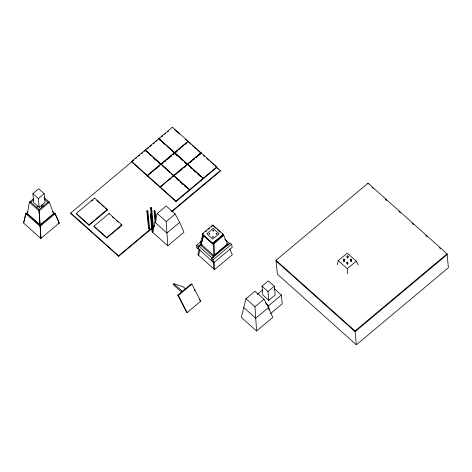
<?xml version="1.0" encoding="UTF-8"?>
<svg xmlns="http://www.w3.org/2000/svg" width="472" height="472" viewBox="0 0 472 472"><rect width="100%" height="100%" fill="white"/><g stroke="black" fill="none" stroke-linecap="round" stroke-linejoin="round"><path stroke-width="0.71" d="M28.084 211.828L25.848 213.704L23.6 223.02L40.799 238.401L40.846 237.139M52.421 211.308L55.153 213.751L59.177 223.091L40.893 238.401L40.952 237.139M201.149 241.369L196.659 245.133L196.476 247.298L197.975 248.762L198.151 246.596L200.96 244.242M27.388 213.698L29.352 202.175L33.701 198.535M23.606 222.931L25.848 213.704L27.394 213.769L40.102 225.138L40.799 238.401M152.533 232.165L157.211 213.539L166.215 205.993L175.189 214.022L179.649 222.389L183.98 232.224L167.778 245.8L152.037 231.717L150.338 214.105L150.869 213.663L151.37 214.111L153.064 231.717L152.533 232.165L150.839 214.553L150.338 214.105M198.682 246.006L212.129 258.036L213.722 256.851L200.275 244.82L198.682 246.006L198.051 248.555L212.347 261.346M199.231 249.027L197.839 254.644L198.582 255.376L199.98 249.759M243.764 307.537L241.328 317.367L256.573 331.002L272.775 317.426L268.444 307.591L263.984 299.218L255.01 291.195L246 298.741L243.764 307.537L255.73 318.24L256.573 331.002M337.244 264.733L338.276 260.674L347.28 253.128L356.254 261.152L358.313 265.016M185.767 289.135L183.118 286.764L173.808 283.749L173.147 284.598L181.478 292.056L181.927 291.012M181.478 292.056L182.145 291.206L173.808 283.749M222.229 235.534L223.008 234.808M226.501 244.927L227.286 244.201M228.017 244.98L229.581 243.522L224.743 239.192M32.869 193.656L38.692 188.77L44.179 193.679L45.023 202.482L39.2 207.367L33.713 202.458L32.869 193.656L38.35 198.559L39.2 207.367M33.624 199.945L30.892 202.234L29.352 202.181L39.07 210.872L40.102 225.026L27.394 213.657M38.35 198.559L44.179 193.679M36.521 207.391L38.149 206.028M29.352 202.175L30.892 202.234L39.117 209.592L39.07 210.872L39.117 209.592L47.861 202.264L49.395 202.217L39.064 210.872L40.061 225.026L53.572 213.71L49.395 202.217L43.996 197.39M58.168 223.032L59.189 222.996L55.153 213.751L53.613 213.822L40.102 225.138L40.893 238.401M147.37 175.973L131.67 161.925L131.617 161.377L145.128 150.055L160.828 164.103L147.317 175.425L147.37 175.973L148.497 175.029M145.258 149.948L158.769 138.626L174.475 152.674L160.958 163.99L145.258 149.948L145.311 150.497L147.476 152.432M160.037 140.036L158.905 138.514L172.416 127.198L188.116 141.24L188.169 141.795M154.244 226.501L118.631 256.331L70.782 213.521L70.729 212.972L134.036 159.943M135.73 158.521L136.862 157.577M138.556 156.155L139.688 155.211M141.382 153.789L142.514 152.839M144.208 151.423L145.341 150.474M147.004 149.081L148.692 147.665M149.819 146.721L151.559 145.264M153.193 143.895L154.385 142.898M156.008 141.535L157.211 140.532M158.905 139.11L160.037 138.16M161.731 136.744L162.864 135.794M164.557 134.373L165.713 133.405M167.383 132.007L168.528 131.051M76.322 213.391L94.606 198.075L107.315 209.444L107.368 209.999L89.084 225.309L76.375 213.94L76.322 213.391L89.031 224.76L89.084 225.309M91.887 200.948L92.996 200.016M188.116 141.24L174.605 152.562L158.905 138.514M161.89 186.039L160.203 187.455L147.494 176.085L147.441 175.531L160.952 164.215L173.661 175.584L173.714 176.133M201.007 153.276L200.954 152.727L188.239 141.352L174.728 152.674L187.437 164.044L187.484 164.816M89.031 224.76L107.315 209.444M149.618 174.085L151.311 172.669M152.438 171.725L154.126 170.315M155.253 169.371L156.94 167.955M158.067 167.011L159.754 165.595M161.577 164.073L162.704 163.129M164.392 161.713L166.079 160.297M167.206 159.353L168.893 157.937M170.02 156.993L171.708 155.583M172.835 154.639L174.528 153.223M175.785 152.167L177.472 150.751M179.159 149.341L180.286 148.397M181.98 146.981L183.101 146.037M184.794 144.621L186.481 143.205M161.701 164.179L162.828 163.241M164.516 161.825L165.642 160.881M167.33 159.465L169.017 158.049M170.144 157.105L171.837 155.695M172.958 154.751L174.652 153.335M175.908 152.279L177.035 151.335M94.016 226.141L109.12 213.492L121.829 224.861L121.882 225.41L106.778 238.065L94.07 226.69L94.016 226.141L106.725 237.51L106.778 238.065M160.203 187.455L160.15 186.906L173.661 175.584M173.796 175.472L187.307 164.156L174.599 152.786L161.082 164.103L173.796 175.472L173.838 176.245M187.437 164.044L200.954 152.727M160.273 187.018L173.785 175.696L189.484 189.744L189.537 190.293L176.026 201.615L160.327 187.567L160.273 187.018L175.973 201.06L176.026 201.615M173.92 175.584L187.431 164.268L203.131 178.31L203.184 178.864L189.673 190.181L189.62 189.632L173.92 175.584L173.973 176.139M187.561 164.156L201.078 152.834L216.778 166.882L216.831 167.43L203.32 178.752L203.267 178.204L187.561 164.156L187.614 164.704L188.741 163.76M169.772 179.437L170.899 178.493M175.537 174.61L177.224 173.195M178.351 172.25L180.038 170.834M181.165 169.89L182.853 168.48M183.98 167.536L185.673 166.12M187.49 164.592L188.617 163.648M190.304 162.238L191.431 161.294M193.125 159.878L194.246 158.934M195.939 157.518L197.626 156.102M198.753 155.164L200.441 153.748M190.434 162.35L191.555 161.406M193.249 159.99L194.375 159.046M196.063 157.63L197.75 156.214M198.877 155.27L200.565 153.86M106.725 237.51L121.829 224.861M146.851 210.984L147.382 210.542L147.878 210.99L149.577 228.595L149.046 229.044L148.55 228.595L146.851 210.984L147.352 211.432L149.046 229.044M151.128 213.751L150.562 207.881L151.093 207.432L151.589 207.881L153.288 225.492L152.757 225.935L152.255 225.486M147.352 211.432L147.878 210.99M152.757 225.935L151.058 208.323L151.589 207.881M155.111 222.005L154.049 211.002L154.58 210.559L155.076 211.002L155.996 220.542M150.839 214.553L151.37 214.111M155.536 221.716L154.55 211.444L155.076 211.002M175.973 201.06L189.484 189.744M189.62 189.632L203.131 178.31M203.267 178.204L216.778 166.882M148.55 228.595L149.075 228.153M118.631 256.331L118.578 255.783L154.751 225.48M171.708 211.273L220.318 170.551L215.202 165.979M171.761 211.822L220.371 171.106L220.318 170.551M167.778 245.8L166.179 221.569L175.189 214.022M179.649 222.389L166.935 233.038L154.969 222.336M202.246 233.864L212.843 224.985L223.309 234.348L223.362 234.903L212.766 243.776L202.299 234.413L202.246 233.864L212.713 243.227L212.766 243.776M202.299 234.413L203.414 233.481M205.644 231.61L206.76 230.678M208.429 229.274L209.55 228.342M211.22 226.938L212.896 225.539L212.843 224.985M202.122 244.632L201.025 245.552L200.275 244.82M212.713 243.227L223.309 234.348M223.757 235.469L213.958 243.682L213.22 243.08L223.02 234.873L223.757 235.469L227.598 244.219L214.707 255.022L213.969 243.753L212.89 242.785M214.082 255.334L212.984 256.255L213.722 256.851M215.179 254.414L227.262 244.29L228 244.885M211.609 258.615L230.135 243.098L231.605 244.29L232.277 247.222L213.757 262.739L212.282 261.541L211.609 258.615L213.084 259.806L213.757 262.739M213.084 259.806L231.605 244.29M177.761 295.171L191.272 283.849L191.897 284.156L200.706 301.189L187.195 312.505L186.576 312.198L177.761 295.171L178.381 295.472L187.195 312.505M178.381 295.472L191.897 284.156M213.362 261.925L213.828 269.01L214.565 269.606L232.33 254.727L229.728 248.821M276.02 260.273L368.06 183.171L447.067 253.853L448.4 267.701L356.354 344.802L277.353 274.12L276.02 260.273L355.027 330.955L356.354 344.802M262.007 286.191L268.367 280.864L274.35 286.215L275.194 295.024L268.839 300.345L262.857 294.994L262.007 286.191L267.99 291.543L268.839 300.345M257.24 294.522L262.768 289.891M267.99 291.543L274.35 286.215M268.444 307.591L255.73 318.24L254.974 306.765L263.984 299.218M269.07 310.086L268.651 305.685L281.365 295.035L274.297 288.711M270.603 313.567L282.215 303.838L281.365 295.035M343.504 261.6L343.291 259.399L343.822 258.957L344.318 259.399L344.531 261.6M347.144 257.759L347.003 256.29L347.534 255.848L348.029 256.296L348.171 257.759M343.935 261.311L343.793 259.848L344.318 259.399M347.64 258.208L347.498 256.738L348.029 256.296M346.92 263.99L346.784 262.52L347.309 262.078L347.811 262.52L347.952 263.99M350.702 261.612L350.489 259.411L351.021 258.969L351.522 259.417L351.728 261.618M347.421 264.432L347.28 262.969L347.811 262.52M351.133 261.329L350.991 259.86L351.522 259.417M347.575 273.719L347.244 268.698L356.254 261.152M355.027 330.955L447.067 253.853M447.137 254.585L355.091 331.692L276.09 261.01M201.025 245.475L201.821 244.88M214.713 255.087L213.916 255.682L213.173 244.343L213.969 243.753M212.978 256.166L213.775 255.57M58.156 223.138L59.177 223.091M53.625 213.81L55.153 213.751L40.043 226.401L25.848 213.692L27.394 213.769M49.395 202.222L47.861 202.264L44.574 199.326M200.706 301.189L199.438 299.62M226.867 243.623L227.598 244.219M371.971 187.343L373.069 188.322M385.14 199.119L386.786 200.594M398.858 211.391L400.504 212.866M412.021 223.173L413.667 224.642M425.738 235.439L427.384 236.915M439.456 247.712L440.553 248.697M347.003 256.29L347.498 256.738M350.489 259.411L350.991 259.86M343.291 259.399L343.793 259.848M346.784 262.52L347.28 262.969M338.276 260.674L347.244 268.698M174.634 129.682L179.507 134.042M185.461 139.37L186.605 140.396M188.782 142.338L190.959 144.285M192.588 145.748L196.393 149.152M197.296 149.96L199.945 152.326M203.462 155.477L204.547 156.444M206.724 158.391L208.901 160.338M210.53 161.796L214.335 165.206M217.108 168.185L218.194 169.159M162.203 141.972L164.911 144.391M167.076 146.332L168.705 147.783M170.87 149.724L173.572 152.143M175.844 154.173L177.962 156.067M180.08 157.961L182.729 160.332M184.847 162.226L186.965 164.12M189.242 166.156L191.408 168.097M193.573 170.032L195.738 171.973M197.904 173.908L200.612 176.327M159.908 140.143L158.769 138.626M171.82 150.804L173.442 152.255M175.708 154.279L177.826 156.179M179.944 158.073L182.593 160.439M184.711 162.338L186.829 164.232M190.192 167.235L191.272 168.209M193.98 170.628L195.603 172.079M197.768 174.02L200.476 176.44M149.642 154.373L151.27 155.825M153.435 157.76L156.138 160.185M158.309 162.12L160.474 164.055M162.728 166.073L165.377 168.445M167.495 170.339L169.613 172.233M171.731 174.127L173.849 176.026M176.139 178.074L178.304 180.009M180.469 181.95L183.177 184.369M184.8 185.82L187.508 188.245M153.843 158.356L156.008 160.291M158.173 162.232L160.338 164.167M176.546 178.67L178.168 180.121M180.333 182.056L183.042 184.481M184.67 185.933L186.292 187.384M212.896 225.539L216.034 228.348M217.604 229.752L220.223 232.094M222.312 233.964L223.362 234.903M131.617 161.377L147.317 175.425M147.441 175.531L160.15 186.906M213.173 244.343L203.45 235.652L201.249 244.348L213.916 255.682M265.388 302.77L268.651 305.685M157.211 213.539L166.179 221.569M150.562 207.881L151.058 208.323M154.049 211.002L154.55 211.444M198.588 255.299L213.822 268.922M246 298.741L254.974 306.765M96.778 200.523L99.952 203.361M101.014 204.311L104.188 207.155M105.25 208.099L107.368 209.999M112.348 216.884L113.941 218.306M116.584 220.672L118.177 222.094M120.826 224.465L121.882 225.41M70.729 212.972L118.578 255.783M41.89 204.718L43.489 206.146M196.659 245.133L198.151 246.596M194.21 289.531L194.865 290.787M41.329 205.066L41.748 207.692M41.318 205.367L41.63 207.556M368.06 183.171L368.13 183.903M347.534 255.848L347.675 257.317M201.078 152.834L201.131 153.388M188.239 141.352L188.293 141.907M187.307 164.156L187.36 164.704M172.416 127.198L172.469 127.747M145.128 150.055L145.181 150.609M151.27 215.214L151.547 218.152M151.76 220.353L152.043 223.285M109.12 213.492L109.174 214.04M94.606 198.075L94.66 198.623M214.046 261.812L214.565 269.606M202.706 234.991L200.246 243.971L200.995 244.702L203.456 235.723L202.706 234.991M213.12 228.424L206.76 233.752L212.742 239.103L219.102 233.776L213.12 228.424M209.456 233.433L208.925 233.876L209.426 234.324L209.957 233.882L209.456 233.433M213.167 230.324L212.636 230.773L213.137 231.215L213.663 230.773L213.167 230.324M212.949 236.555L212.418 236.997L212.913 237.445L213.444 237.003L212.949 236.555M216.654 233.445L216.123 233.894L216.624 234.336L217.155 233.894L216.654 233.445"/></g></svg>
